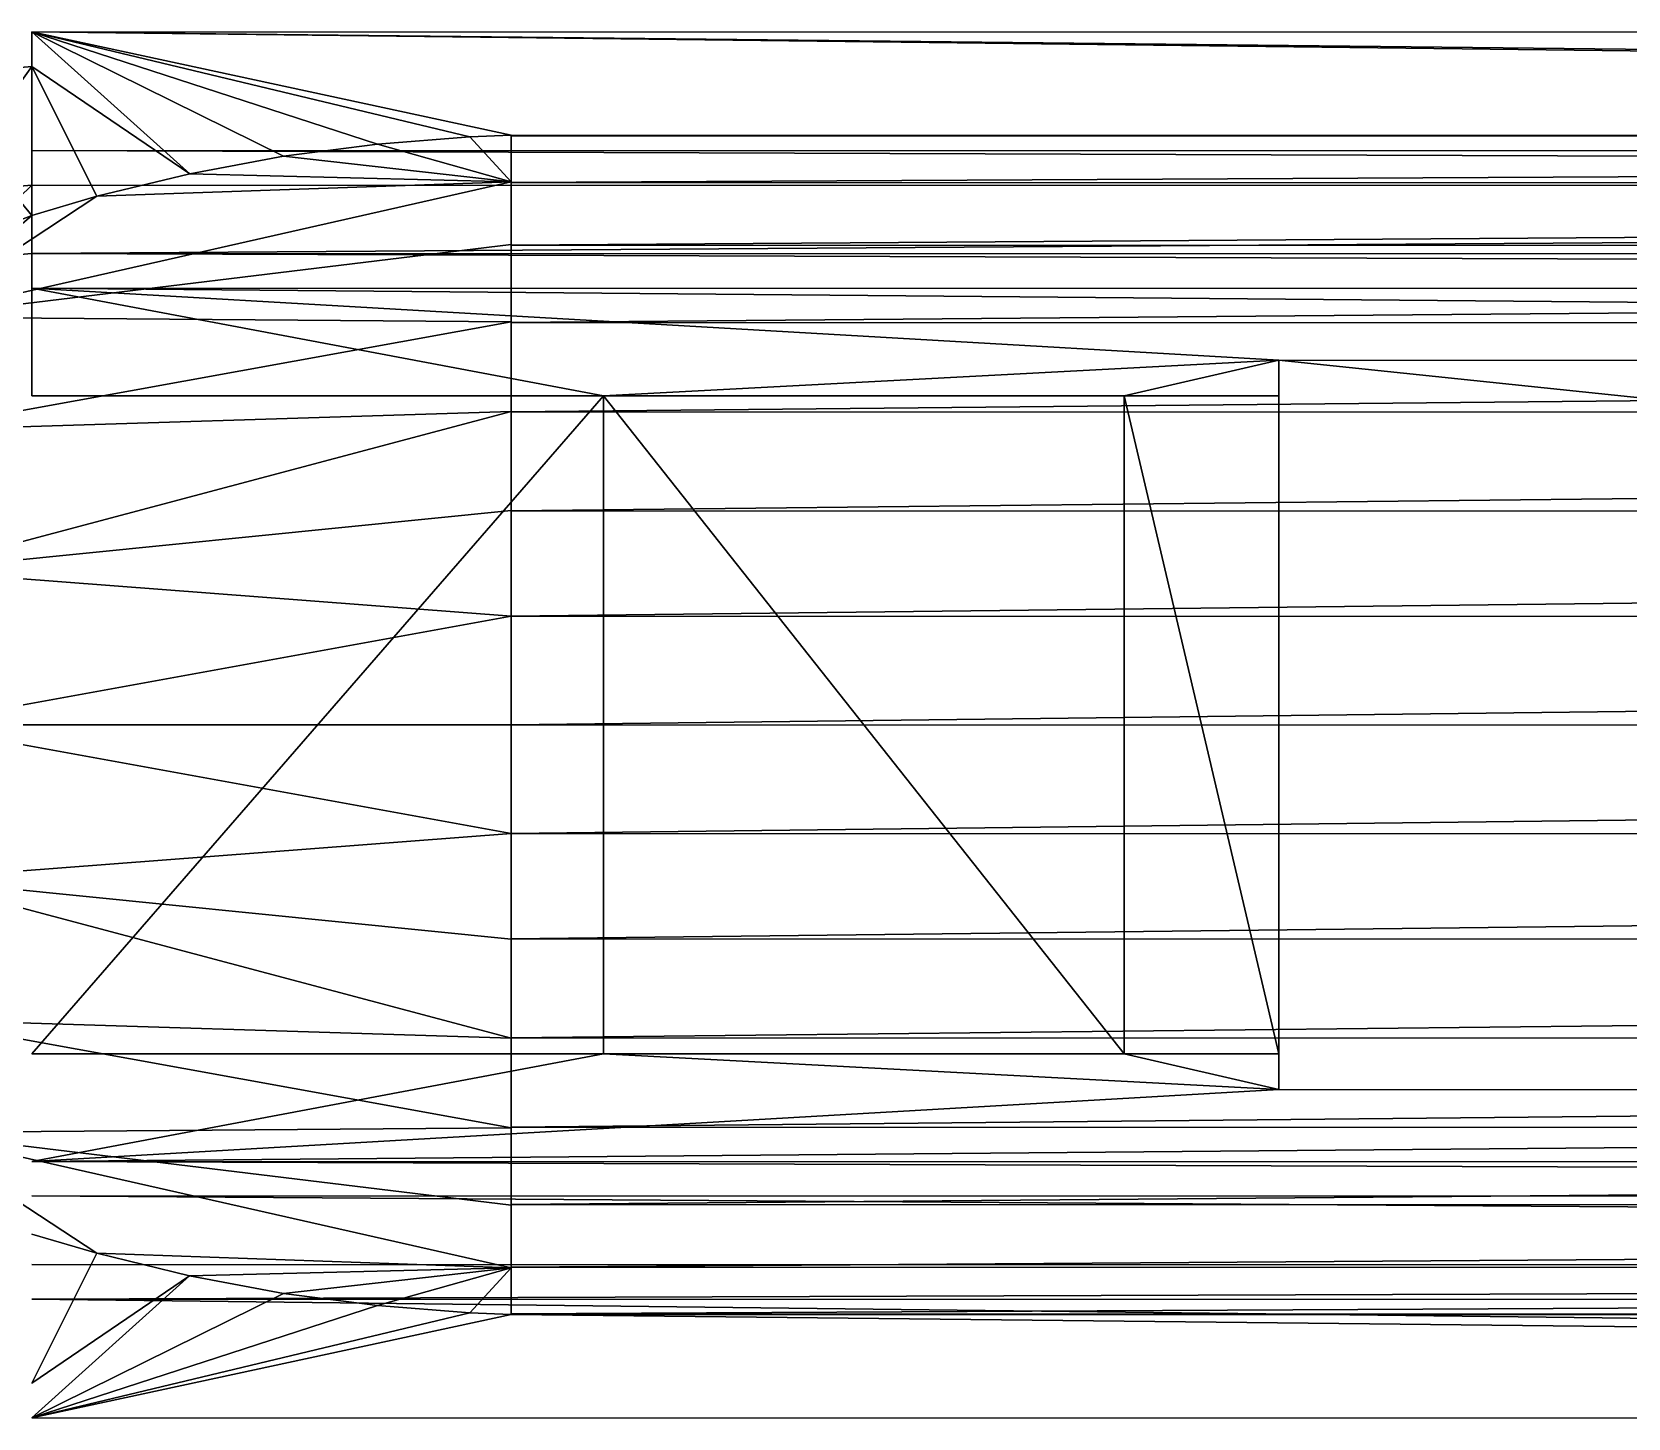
# Model space of a CAD drawing. Header units: inches. Extents: x 0 to 46333, y 12439 to 30520.
# Drawn here: x 12064 to 12156.4, y 16218.4 to 16298.6 of the extents above; entities that cross this region are included whole.
import ezdxf

# ---------------------------------------------------------------- set-up
doc = ezdxf.new("R2010")
doc.units = ezdxf.units.IN
doc.header["$MEASUREMENT"] = 0
doc.layers.add('DLX_FL1_LUM', color=7, linetype='Continuous', true_color=0xffd400)

msp = doc.modelspace()

# ---------------------------------------------------------------- linework, layer by layer
at = {"layer": 'DLX_FL1_LUM'}
for points in [[(12064.023, 16298.571, 0), (12643.37, 16291.693, 0)], [(12643.37, 16298.55, 0), (12064.023, 16298.571, 0)], [(12643.37, 16291.693, 0), (12064.023, 16298.571, 0)], [(12064.023, 16298.571, 0), (12064.023, 16291.715, 0)], [(12064.023, 16298.571, 0), (12064.023, 16296.566, 0)], [(12064.023, 16291.715, 0), (12064.023, 16298.571, 0)], [(12615.629, 16292.572, 0), (12064.023, 16298.571, 0)], [(12064.023, 16298.571, 0), (12643.37, 16298.55, 0)], [(12089.362, 16292.498, 0), (12064.023, 16298.571, 0)], [(12064.023, 16298.571, 0), (12091.763, 16292.591, 0)], [(12064.023, 16296.566, 0), (12064.023, 16298.571, 0)], [(12064.023, 16298.571, 0), (12073.154, 16290.367, 0)], [(12091.763, 16292.591, 0), (12064.023, 16298.571, 0)], [(12064.023, 16298.571, 0), (12615.629, 16292.572, 0)], [(12084.016, 16292.086, 0), (12064.023, 16298.571, 0)], [(12064.023, 16298.571, 0), (12089.362, 16292.498, 0)], [(12078.587, 16291.378, 0), (12064.023, 16298.571, 0)], [(12064.023, 16298.571, 0), (12084.016, 16292.086, 0)], [(12073.154, 16290.367, 0), (12064.023, 16298.571, 0)], [(12064.023, 16298.571, 0), (12078.587, 16291.378, 0)], [(12064.023, 16296.566, 0), (12057.409, 16295.988, 0)], [(12057.409, 16295.988, 0), (12064.023, 16296.566, 0)], [(12064.023, 16287.952, 0), (12057.409, 16295.988, 0)], [(12057.409, 16295.988, 0), (12064.023, 16287.952, 0)], [(12064.023, 16296.566, 0), (12058.765, 16289.264, 0)], [(12058.765, 16289.264, 0), (12064.023, 16296.566, 0)], [(12064.023, 16291.715, 0), (12064.023, 16296.566, 0)], [(12064.023, 16296.566, 0), (12064.023, 16289.71, 0)], [(12064.023, 16296.566, 0), (12064.023, 16291.715, 0)], [(12064.023, 16289.71, 0), (12064.023, 16296.566, 0)], [(12064.023, 16296.566, 0), (12064.023, 16287.952, 0)], [(12073.154, 16290.367, 0), (12064.023, 16296.566, 0)], [(12064.023, 16287.952, 0), (12064.023, 16296.566, 0)], [(12064.023, 16296.566, 0), (12067.785, 16289.059, 0)], [(12067.785, 16289.059, 0), (12064.023, 16296.566, 0)], [(12064.023, 16296.566, 0), (12073.154, 16290.367, 0)], [(12089.362, 16292.498, 0), (12084.016, 16292.086, 0)], [(12084.016, 16292.086, 0), (12089.362, 16292.498, 0)], [(12091.763, 16292.591, 0), (12089.362, 16292.498, 0)], [(12089.362, 16292.498, 0), (12091.763, 16292.591, 0)], [(12091.763, 16289.905, 0), (12089.362, 16292.498, 0)], [(12089.362, 16292.498, 0), (12091.763, 16289.905, 0)], [(12091.763, 16289.905, 0), (12091.763, 16292.591, 0)], [(12091.763, 16292.591, 0), (12091.763, 16292.557, 0)], [(12615.629, 16292.572, 0), (12091.763, 16292.591, 0)], [(12091.763, 16292.591, 0), (12615.629, 16292.572, 0)], [(12091.763, 16292.557, 0), (12091.763, 16292.591, 0)], [(12091.763, 16292.591, 0), (12091.763, 16289.905, 0)], [(12091.763, 16292.557, 0), (12615.629, 16292.572, 0)], [(12615.629, 16292.572, 0), (12091.763, 16292.557, 0)], [(12091.763, 16292.557, 0), (12091.763, 16289.905, 0)], [(12091.763, 16289.905, 0), (12091.763, 16292.557, 0)], [(12091.763, 16292.557, 0), (12091.763, 16289.867, 0)], [(12615.629, 16292.536, 0), (12091.763, 16292.557, 0)], [(12091.763, 16292.557, 0), (12615.629, 16292.536, 0)], [(12091.763, 16289.867, 0), (12091.763, 16292.557, 0)], [(12091.763, 16289.867, 0), (12615.629, 16292.536, 0)], [(12615.629, 16292.536, 0), (12091.763, 16289.867, 0)], [(12064.023, 16291.715, 0), (12643.37, 16291.693, 0)], [(12064.023, 16289.71, 0), (12064.023, 16291.715, 0)], [(12064.023, 16291.715, 0), (12643.37, 16289.689, 0)], [(12643.37, 16291.693, 0), (12064.023, 16291.715, 0)], [(12643.37, 16289.689, 0), (12064.023, 16291.715, 0)], [(12064.023, 16291.715, 0), (12064.023, 16289.71, 0)], [(12078.587, 16291.378, 0), (12073.154, 16290.367, 0)], [(12073.154, 16290.367, 0), (12078.587, 16291.378, 0)], [(12084.016, 16292.086, 0), (12078.587, 16291.378, 0)], [(12078.587, 16291.378, 0), (12084.016, 16292.086, 0)], [(12078.587, 16291.378, 0), (12091.763, 16289.905, 0)], [(12091.763, 16289.905, 0), (12078.587, 16291.378, 0)], [(12084.016, 16292.086, 0), (12091.763, 16289.905, 0)], [(12091.763, 16289.905, 0), (12084.016, 16292.086, 0)], [(12073.154, 16290.367, 0), (12067.785, 16289.059, 0)], [(12067.785, 16289.059, 0), (12073.154, 16290.367, 0)], [(12073.154, 16290.367, 0), (12091.763, 16289.905, 0)], [(12091.763, 16289.905, 0), (12073.154, 16290.367, 0)], [(12091.763, 16289.905, 0), (12057.142, 16282.061, 0)], [(12057.142, 16282.061, 0), (12091.763, 16289.905, 0)], [(12064.023, 16289.71, 0), (12058.765, 16289.264, 0)], [(12058.765, 16289.264, 0), (12064.023, 16289.71, 0)], [(12059.542, 16285.372, 0), (12064.023, 16289.71, 0)], [(12064.023, 16289.71, 0), (12059.542, 16285.372, 0)], [(12064.023, 16289.71, 0), (12643.37, 16289.689, 0)], [(12643.37, 16289.689, 0), (12064.023, 16289.71, 0)], [(12064.023, 16289.71, 0), (12064.023, 16285.743, 0)], [(12064.023, 16285.743, 0), (12064.023, 16289.71, 0)], [(12064.023, 16285.743, 0), (12643.37, 16289.689, 0)], [(12643.37, 16289.689, 0), (12064.023, 16285.743, 0)], [(12067.785, 16289.059, 0), (12091.763, 16289.905, 0)], [(12091.763, 16289.905, 0), (12067.785, 16289.059, 0)], [(12091.763, 16289.867, 0), (12091.763, 16289.905, 0)], [(12091.763, 16289.905, 0), (12091.763, 16289.867, 0)], [(12091.763, 16286.269, 0), (12091.763, 16289.905, 0)], [(12091.763, 16289.905, 0), (12091.763, 16286.269, 0)], [(12091.763, 16286.269, 0), (12091.763, 16289.867, 0)], [(12091.763, 16289.867, 0), (12091.763, 16286.23, 0)], [(12091.763, 16289.867, 0), (12091.763, 16286.269, 0)], [(12615.629, 16289.848, 0), (12091.763, 16289.867, 0)], [(12091.763, 16289.867, 0), (12615.629, 16289.848, 0)], [(12091.763, 16286.23, 0), (12091.763, 16289.867, 0)], [(12091.763, 16286.23, 0), (12615.629, 16289.848, 0)], [(12615.629, 16289.848, 0), (12091.763, 16286.23, 0)], [(12057.142, 16282.061, 0), (12067.785, 16289.059, 0)], [(12067.785, 16289.059, 0), (12057.142, 16282.061, 0)], [(12067.785, 16289.059, 0), (12064.023, 16287.952, 0)], [(12064.023, 16287.952, 0), (12067.785, 16289.059, 0)], [(12064.023, 16287.952, 0), (12052.746, 16283.591, 0)], [(12052.746, 16283.591, 0), (12064.023, 16287.952, 0)], [(12064.023, 16287.952, 0), (12057.142, 16282.061, 0)], [(12057.142, 16282.061, 0), (12064.023, 16287.952, 0)], [(12057.142, 16282.061, 0), (12091.763, 16286.269, 0)], [(12091.763, 16286.269, 0), (12057.142, 16282.061, 0)], [(12059.542, 16285.372, 0), (12064.023, 16285.743, 0)], [(12064.023, 16285.743, 0), (12059.542, 16285.372, 0)], [(12064.023, 16285.743, 0), (12064.022, 16277.522, 0)], [(12064.022, 16277.522, 0), (12064.023, 16285.743, 0)], [(12064.023, 16283.738, 0), (12064.023, 16285.743, 0)], [(12643.369, 16283.716, 0), (12064.023, 16285.743, 0)], [(12064.023, 16285.743, 0), (12064.023, 16283.738, 0)], [(12643.37, 16285.721, 0), (12064.023, 16285.743, 0)], [(12064.023, 16285.743, 0), (12643.369, 16283.716, 0)], [(12064.023, 16285.743, 0), (12643.37, 16285.721, 0)], [(12091.763, 16286.23, 0), (12091.763, 16286.269, 0)], [(12091.763, 16286.269, 0), (12091.763, 16286.23, 0)], [(12091.763, 16281.791, 0), (12091.763, 16286.269, 0)], [(12091.763, 16286.269, 0), (12091.763, 16281.791, 0)], [(12091.763, 16281.791, 0), (12091.763, 16286.23, 0)], [(12091.763, 16286.23, 0), (12091.763, 16281.757, 0)], [(12091.763, 16286.23, 0), (12091.763, 16281.791, 0)], [(12615.629, 16286.211, 0), (12091.763, 16286.23, 0)], [(12091.763, 16286.23, 0), (12615.629, 16286.211, 0)], [(12091.763, 16281.757, 0), (12091.763, 16286.23, 0)], [(12091.763, 16281.757, 0), (12615.629, 16286.211, 0)], [(12615.629, 16286.211, 0), (12091.763, 16281.757, 0)], [(12064.023, 16283.738, 0), (12064.022, 16277.522, 0)], [(12064.022, 16277.522, 0), (12064.023, 16283.738, 0)], [(12136.19, 16279.577, 0), (12064.023, 16283.738, 0)], [(12064.023, 16283.738, 0), (12097.099, 16277.521, 0)], [(12097.099, 16277.521, 0), (12064.023, 16283.738, 0)], [(12643.369, 16283.716, 0), (12064.023, 16283.738, 0)], [(12064.023, 16283.738, 0), (12541.132, 16279.562, 0)], [(12541.132, 16279.562, 0), (12064.023, 16283.738, 0)], [(12064.023, 16283.738, 0), (12136.19, 16279.577, 0)], [(12064.023, 16283.738, 0), (12643.369, 16283.716, 0)], [(12091.763, 16281.791, 0), (12057.142, 16282.061, 0)], [(12057.142, 16282.061, 0), (12091.763, 16281.791, 0)], [(12057.142, 16275.521, 0), (12091.763, 16281.791, 0)], [(12091.763, 16281.791, 0), (12057.142, 16275.521, 0)], [(12091.763, 16281.757, 0), (12091.763, 16281.791, 0)], [(12091.763, 16281.791, 0), (12091.763, 16281.757, 0)], [(12091.763, 16276.609, 0), (12091.763, 16281.791, 0)], [(12091.763, 16281.791, 0), (12091.763, 16276.609, 0)], [(12091.763, 16276.609, 0), (12091.763, 16281.757, 0)], [(12091.763, 16281.757, 0), (12091.763, 16276.581, 0)], [(12091.763, 16281.757, 0), (12091.763, 16276.609, 0)], [(12615.629, 16281.738, 0), (12091.763, 16281.757, 0)], [(12091.763, 16281.757, 0), (12615.629, 16281.738, 0)], [(12091.763, 16276.581, 0), (12091.763, 16281.757, 0)], [(12091.763, 16276.581, 0), (12615.629, 16281.738, 0)], [(12615.629, 16281.738, 0), (12091.763, 16276.581, 0)], [(12097.099, 16277.521, 0), (12136.19, 16279.577, 0)], [(12136.19, 16279.577, 0), (12097.099, 16277.521, 0)], [(12127.237, 16277.52, 0), (12136.19, 16279.577, 0)], [(12136.19, 16279.577, 0), (12127.237, 16277.52, 0)], [(12136.188, 16237.374, 0), (12136.19, 16279.577, 0)], [(12136.19, 16279.577, 0), (12136.188, 16237.374, 0)], [(12136.19, 16279.577, 0), (12136.19, 16277.519, 0)], [(12541.13, 16237.358, 0), (12136.19, 16279.577, 0)], [(12541.132, 16279.562, 0), (12136.19, 16279.577, 0)], [(12136.19, 16279.577, 0), (12541.13, 16237.358, 0)], [(12136.19, 16277.519, 0), (12136.19, 16279.577, 0)], [(12136.19, 16279.577, 0), (12541.132, 16279.562, 0)], [(12097.099, 16277.521, 0), (12064.021, 16239.434, 0)], [(12064.021, 16239.434, 0), (12097.099, 16277.521, 0)], [(12064.022, 16277.522, 0), (12097.099, 16277.521, 0)], [(12097.099, 16277.521, 0), (12064.022, 16277.522, 0)], [(12097.098, 16239.433, 0), (12097.099, 16277.521, 0)], [(12097.098, 16239.433, 0), (12097.099, 16277.521, 0)], [(12097.099, 16277.521, 0), (12097.098, 16239.433, 0)], [(12097.098, 16239.433, 0), (12097.099, 16277.521, 0)], [(12097.099, 16277.521, 0), (12097.098, 16239.433, 0)], [(12097.099, 16277.521, 0), (12097.098, 16239.433, 0)], [(12097.099, 16277.521, 0), (12127.237, 16277.52, 0)], [(12097.099, 16277.521, 0), (12127.237, 16277.52, 0)], [(12127.237, 16277.52, 0), (12097.099, 16277.521, 0)], [(12097.099, 16277.521, 0), (12127.237, 16277.52, 0)], [(12127.237, 16277.52, 0), (12097.099, 16277.521, 0)], [(12097.099, 16277.521, 0), (12097.099, 16277.521, 0)], [(12097.099, 16277.521, 0), (12097.099, 16277.521, 0)], [(12097.099, 16277.521, 0), (12127.236, 16239.432, 0)], [(12127.237, 16277.52, 0), (12097.099, 16277.521, 0)], [(12127.236, 16239.432, 0), (12097.099, 16277.521, 0)], [(12127.237, 16277.52, 0), (12127.236, 16239.432, 0)], [(12127.237, 16277.52, 0), (12127.236, 16239.432, 0)], [(12127.236, 16239.432, 0), (12127.237, 16277.52, 0)], [(12127.237, 16277.52, 0), (12127.236, 16239.432, 0)], [(12127.236, 16239.432, 0), (12127.237, 16277.52, 0)], [(12127.236, 16239.432, 0), (12127.237, 16277.52, 0)], [(12136.188, 16239.432, 0), (12127.237, 16277.52, 0)], [(12136.19, 16277.519, 0), (12127.237, 16277.52, 0)], [(12127.237, 16277.52, 0), (12136.188, 16239.432, 0)], [(12127.237, 16277.52, 0), (12136.19, 16277.519, 0)], [(12127.237, 16277.52, 0), (12127.237, 16277.52, 0)], [(12127.237, 16277.52, 0), (12127.237, 16277.52, 0)], [(12136.188, 16239.432, 0), (12136.19, 16277.519, 0)], [(12136.19, 16277.519, 0), (12136.188, 16239.432, 0)], [(12136.188, 16237.374, 0), (12136.19, 16277.519, 0)], [(12136.19, 16277.519, 0), (12136.188, 16237.374, 0)], [(12091.763, 16276.609, 0), (12057.142, 16275.521, 0)], [(12057.142, 16267.411, 0), (12091.763, 16276.609, 0)], [(12057.142, 16275.521, 0), (12091.763, 16276.609, 0)], [(12091.763, 16276.609, 0), (12057.142, 16267.411, 0)], [(12091.762, 16270.879, 0), (12091.763, 16276.609, 0)], [(12091.763, 16276.609, 0), (12091.762, 16270.879, 0)], [(12091.762, 16270.879, 0), (12091.763, 16276.581, 0)], [(12091.763, 16276.581, 0), (12091.762, 16270.859, 0)], [(12091.763, 16276.581, 0), (12091.762, 16270.879, 0)], [(12091.762, 16270.859, 0), (12091.763, 16276.581, 0)], [(12091.762, 16270.859, 0), (12615.629, 16276.562, 0)], [(12615.629, 16276.562, 0), (12091.762, 16270.859, 0)], [(12091.763, 16276.581, 0), (12091.763, 16276.609, 0)], [(12091.763, 16276.609, 0), (12091.763, 16276.581, 0)], [(12615.629, 16276.562, 0), (12091.763, 16276.581, 0)], [(12091.763, 16276.581, 0), (12615.629, 16276.562, 0)], [(12057.142, 16267.411, 0), (12091.762, 16270.879, 0)], [(12091.762, 16270.879, 0), (12057.142, 16267.411, 0)], [(12091.762, 16270.859, 0), (12091.762, 16270.879, 0)], [(12091.762, 16270.879, 0), (12091.762, 16270.859, 0)], [(12091.762, 16264.773, 0), (12091.762, 16270.879, 0)], [(12091.762, 16270.879, 0), (12091.762, 16264.773, 0)], [(12091.762, 16264.773, 0), (12091.762, 16270.859, 0)], [(12091.762, 16270.859, 0), (12091.762, 16264.763, 0)], [(12091.762, 16270.859, 0), (12091.762, 16264.773, 0)], [(12615.629, 16270.839, 0), (12091.762, 16270.859, 0)], [(12091.762, 16270.859, 0), (12615.629, 16270.839, 0)], [(12091.762, 16264.763, 0), (12091.762, 16270.859, 0)], [(12091.762, 16264.763, 0), (12615.629, 16270.839, 0)], [(12615.629, 16270.839, 0), (12091.762, 16264.763, 0)], [(12091.762, 16264.773, 0), (12057.142, 16267.411, 0)], [(12057.142, 16267.411, 0), (12091.762, 16264.773, 0)], [(12057.141, 16258.479, 0), (12091.762, 16264.773, 0)], [(12091.762, 16264.773, 0), (12057.141, 16258.479, 0)], [(12091.762, 16258.477, 0), (12091.762, 16264.773, 0)], [(12091.762, 16264.773, 0), (12091.762, 16264.763, 0)], [(12091.762, 16264.763, 0), (12091.762, 16264.773, 0)], [(12091.762, 16264.773, 0), (12091.762, 16258.477, 0)], [(12091.762, 16264.763, 0), (12091.762, 16258.477, 0)], [(12091.762, 16258.477, 0), (12091.762, 16264.763, 0)], [(12091.762, 16264.763, 0), (12091.762, 16258.477, 0)], [(12615.628, 16264.743, 0), (12091.762, 16264.763, 0)], [(12091.762, 16264.763, 0), (12615.628, 16264.743, 0)], [(12091.762, 16258.477, 0), (12091.762, 16264.763, 0)], [(12091.762, 16258.477, 0), (12615.628, 16264.743, 0)], [(12615.628, 16264.743, 0), (12091.762, 16258.477, 0)], [(12057.141, 16258.479, 0), (12091.762, 16252.181, 0)], [(12091.762, 16252.181, 0), (12057.141, 16258.479, 0)], [(12057.141, 16258.479, 0), (12091.762, 16258.477, 0)], [(12091.762, 16258.477, 0), (12057.141, 16258.479, 0)], [(12091.762, 16252.181, 0), (12091.762, 16258.477, 0)], [(12091.762, 16258.477, 0), (12091.762, 16252.192, 0)], [(12091.762, 16258.477, 0), (12091.762, 16258.477, 0)], [(12091.762, 16258.477, 0), (12091.762, 16252.192, 0)], [(12091.762, 16252.192, 0), (12091.762, 16258.477, 0)], [(12091.762, 16258.477, 0), (12091.762, 16258.477, 0)], [(12091.762, 16258.477, 0), (12091.762, 16252.181, 0)], [(12615.628, 16258.458, 0), (12091.762, 16258.477, 0)], [(12091.762, 16258.477, 0), (12615.628, 16258.458, 0)], [(12091.762, 16252.192, 0), (12091.762, 16258.477, 0)], [(12091.762, 16252.192, 0), (12615.628, 16258.458, 0)], [(12615.628, 16258.458, 0), (12091.762, 16252.192, 0)], [(12091.762, 16252.181, 0), (12057.141, 16249.546, 0)], [(12057.141, 16249.546, 0), (12091.762, 16252.181, 0)], [(12091.762, 16252.192, 0), (12091.761, 16246.096, 0)], [(12091.761, 16246.096, 0), (12091.762, 16252.192, 0)], [(12091.761, 16246.076, 0), (12091.762, 16252.181, 0)], [(12091.762, 16252.181, 0), (12091.761, 16246.096, 0)], [(12091.761, 16246.096, 0), (12091.762, 16252.181, 0)], [(12091.762, 16252.181, 0), (12091.761, 16246.076, 0)], [(12091.761, 16246.096, 0), (12615.628, 16252.172, 0)], [(12615.628, 16252.172, 0), (12091.761, 16246.096, 0)], [(12091.762, 16252.181, 0), (12091.762, 16252.192, 0)], [(12091.762, 16252.192, 0), (12091.762, 16252.181, 0)], [(12615.628, 16252.172, 0), (12091.762, 16252.192, 0)], [(12091.762, 16252.192, 0), (12615.628, 16252.172, 0)], [(12057.141, 16249.546, 0), (12091.761, 16240.345, 0)], [(12057.141, 16249.546, 0), (12091.761, 16246.076, 0)], [(12091.761, 16240.345, 0), (12057.141, 16249.546, 0)], [(12091.761, 16246.076, 0), (12057.141, 16249.546, 0)], [(12091.761, 16246.076, 0), (12091.761, 16246.096, 0)], [(12091.761, 16246.096, 0), (12091.761, 16240.373, 0)], [(12091.761, 16246.096, 0), (12091.761, 16246.076, 0)], [(12615.628, 16246.076, 0), (12091.761, 16246.096, 0)], [(12091.761, 16246.096, 0), (12615.628, 16246.076, 0)], [(12091.761, 16240.373, 0), (12091.761, 16246.096, 0)], [(12091.761, 16240.345, 0), (12091.761, 16246.076, 0)], [(12091.761, 16246.076, 0), (12091.761, 16240.373, 0)], [(12091.761, 16240.373, 0), (12091.761, 16246.076, 0)], [(12091.761, 16246.076, 0), (12091.761, 16240.345, 0)], [(12091.761, 16240.373, 0), (12615.628, 16246.076, 0)], [(12615.628, 16246.076, 0), (12091.761, 16240.373, 0)], [(12091.761, 16240.345, 0), (12057.141, 16241.436, 0)], [(12091.761, 16235.163, 0), (12057.141, 16241.436, 0)], [(12057.141, 16241.436, 0), (12091.761, 16240.345, 0)], [(12057.141, 16241.436, 0), (12091.761, 16235.163, 0)], [(12091.761, 16240.345, 0), (12091.761, 16240.373, 0)], [(12091.761, 16240.373, 0), (12091.761, 16235.197, 0)], [(12091.761, 16240.373, 0), (12091.761, 16240.345, 0)], [(12615.627, 16240.354, 0), (12091.761, 16240.373, 0)], [(12091.761, 16240.373, 0), (12615.627, 16240.354, 0)], [(12091.761, 16235.197, 0), (12091.761, 16240.373, 0)], [(12091.761, 16235.197, 0), (12615.627, 16240.354, 0)], [(12615.627, 16240.354, 0), (12091.761, 16235.197, 0)], [(12091.761, 16235.163, 0), (12091.761, 16240.345, 0)], [(12091.761, 16240.345, 0), (12091.761, 16235.197, 0)], [(12091.761, 16235.197, 0), (12091.761, 16240.345, 0)], [(12091.761, 16240.345, 0), (12091.761, 16235.163, 0)], [(12097.098, 16239.433, 0), (12064.021, 16239.434, 0)], [(12064.021, 16239.434, 0), (12097.098, 16239.433, 0)], [(12097.098, 16239.433, 0), (12064.021, 16233.218, 0)], [(12064.021, 16233.218, 0), (12097.098, 16239.433, 0)], [(12097.098, 16239.433, 0), (12136.188, 16237.374, 0)], [(12127.236, 16239.432, 0), (12097.098, 16239.433, 0)], [(12136.188, 16237.374, 0), (12097.098, 16239.433, 0)], [(12097.098, 16239.433, 0), (12097.098, 16239.433, 0)], [(12127.236, 16239.432, 0), (12097.098, 16239.433, 0)], [(12097.098, 16239.433, 0), (12097.098, 16239.433, 0)], [(12097.098, 16239.433, 0), (12127.236, 16239.432, 0)], [(12127.236, 16239.432, 0), (12097.098, 16239.433, 0)], [(12097.098, 16239.433, 0), (12127.236, 16239.432, 0)], [(12097.098, 16239.433, 0), (12127.236, 16239.432, 0)], [(12127.236, 16239.432, 0), (12136.188, 16239.432, 0)], [(12127.236, 16239.432, 0), (12136.188, 16237.374, 0)], [(12136.188, 16239.432, 0), (12127.236, 16239.432, 0)], [(12136.188, 16237.374, 0), (12127.236, 16239.432, 0)], [(12127.236, 16239.432, 0), (12127.236, 16239.432, 0)], [(12127.236, 16239.432, 0), (12127.236, 16239.432, 0)], [(12136.188, 16239.432, 0), (12136.188, 16237.374, 0)], [(12136.188, 16237.374, 0), (12136.188, 16239.432, 0)], [(12064.021, 16233.218, 0), (12136.188, 16237.374, 0)], [(12136.188, 16237.374, 0), (12064.021, 16233.218, 0)], [(12064.021, 16233.218, 0), (12541.13, 16237.358, 0)], [(12541.13, 16237.358, 0), (12064.021, 16233.218, 0)], [(12136.188, 16237.374, 0), (12541.13, 16237.358, 0)], [(12541.13, 16237.358, 0), (12136.188, 16237.374, 0)], [(12057.14, 16234.897, 0), (12091.761, 16235.163, 0)], [(12091.761, 16235.163, 0), (12057.14, 16234.897, 0)], [(12091.761, 16235.163, 0), (12091.761, 16235.197, 0)], [(12091.761, 16235.197, 0), (12091.761, 16230.723, 0)], [(12091.761, 16235.197, 0), (12091.761, 16235.163, 0)], [(12615.627, 16235.178, 0), (12091.761, 16235.197, 0)], [(12091.761, 16235.197, 0), (12615.627, 16235.178, 0)], [(12091.761, 16230.723, 0), (12091.761, 16235.197, 0)], [(12091.761, 16230.723, 0), (12615.627, 16235.178, 0)], [(12615.627, 16235.178, 0), (12091.761, 16230.723, 0)], [(12091.761, 16230.686, 0), (12091.761, 16235.163, 0)], [(12091.761, 16235.163, 0), (12091.761, 16230.723, 0)], [(12091.761, 16230.723, 0), (12091.761, 16235.163, 0)], [(12091.761, 16235.163, 0), (12091.761, 16230.686, 0)], [(12057.14, 16234.897, 0), (12091.761, 16230.686, 0)], [(12091.761, 16227.049, 0), (12057.14, 16234.897, 0)], [(12057.14, 16234.897, 0), (12091.761, 16227.049, 0)], [(12067.782, 16227.897, 0), (12057.14, 16234.897, 0)], [(12057.14, 16234.897, 0), (12067.782, 16227.897, 0)], [(12091.761, 16230.686, 0), (12057.14, 16234.897, 0)], [(12064.021, 16233.218, 0), (12643.367, 16233.196, 0)], [(12643.367, 16233.196, 0), (12064.021, 16233.218, 0)], [(12064.021, 16233.218, 0), (12643.367, 16231.192, 0)], [(12643.367, 16231.192, 0), (12064.021, 16233.218, 0)], [(12643.367, 16231.192, 0), (12064.02, 16231.214, 0)], [(12064.02, 16231.214, 0), (12643.367, 16227.225, 0)], [(12064.02, 16231.214, 0), (12643.367, 16231.192, 0)], [(12643.367, 16227.225, 0), (12064.02, 16231.214, 0)], [(12091.761, 16230.723, 0), (12091.761, 16230.686, 0)], [(12091.761, 16230.686, 0), (12091.761, 16230.723, 0)], [(12091.761, 16230.723, 0), (12091.761, 16227.087, 0)], [(12615.627, 16230.704, 0), (12091.761, 16230.723, 0)], [(12091.761, 16230.723, 0), (12615.627, 16230.704, 0)], [(12091.761, 16227.087, 0), (12091.761, 16230.723, 0)], [(12091.761, 16227.087, 0), (12615.627, 16230.704, 0)], [(12615.627, 16230.704, 0), (12091.761, 16227.087, 0)], [(12091.761, 16227.087, 0), (12091.761, 16230.686, 0)], [(12091.761, 16230.686, 0), (12091.761, 16227.087, 0)], [(12091.761, 16227.049, 0), (12091.761, 16230.686, 0)], [(12091.761, 16230.686, 0), (12091.761, 16227.049, 0)], [(12064.02, 16229.005, 0), (12067.782, 16227.897, 0)], [(12067.782, 16227.897, 0), (12064.02, 16229.005, 0)], [(12067.782, 16227.897, 0), (12064.02, 16220.389, 0)], [(12064.02, 16220.389, 0), (12067.782, 16227.897, 0)], [(12067.782, 16227.897, 0), (12073.151, 16226.589, 0)], [(12067.782, 16227.897, 0), (12091.761, 16227.049, 0)], [(12073.151, 16226.589, 0), (12067.782, 16227.897, 0)], [(12091.761, 16227.049, 0), (12067.782, 16227.897, 0)], [(12064.02, 16227.246, 0), (12643.367, 16227.225, 0)], [(12643.367, 16227.225, 0), (12064.02, 16227.246, 0)], [(12064.02, 16225.241, 0), (12643.367, 16227.225, 0)], [(12643.367, 16227.225, 0), (12064.02, 16225.241, 0)], [(12073.151, 16226.589, 0), (12091.761, 16227.049, 0)], [(12091.761, 16227.049, 0), (12073.151, 16226.589, 0)], [(12078.585, 16225.577, 0), (12091.761, 16227.049, 0)], [(12091.761, 16227.049, 0), (12078.585, 16225.577, 0)], [(12084.013, 16224.869, 0), (12091.761, 16227.049, 0)], [(12091.761, 16227.049, 0), (12084.013, 16224.869, 0)], [(12089.36, 16224.457, 0), (12091.761, 16227.049, 0)], [(12091.761, 16227.049, 0), (12089.36, 16224.457, 0)], [(12091.761, 16227.049, 0), (12091.761, 16227.087, 0)], [(12091.761, 16227.087, 0), (12091.761, 16224.398, 0)], [(12091.761, 16227.087, 0), (12091.761, 16227.049, 0)], [(12615.627, 16227.068, 0), (12091.761, 16227.087, 0)], [(12091.761, 16227.087, 0), (12615.627, 16227.068, 0)], [(12091.761, 16224.398, 0), (12091.761, 16227.087, 0)], [(12091.761, 16224.398, 0), (12615.627, 16227.068, 0)], [(12615.627, 16227.068, 0), (12091.761, 16224.398, 0)], [(12091.761, 16224.398, 0), (12091.761, 16227.049, 0)], [(12091.761, 16227.049, 0), (12091.761, 16224.398, 0)], [(12091.761, 16224.363, 0), (12091.761, 16227.049, 0)], [(12091.761, 16227.049, 0), (12091.761, 16224.363, 0)], [(12073.151, 16226.589, 0), (12064.02, 16218.385, 0)], [(12064.02, 16220.389, 0), (12073.151, 16226.589, 0)], [(12073.151, 16226.589, 0), (12064.02, 16220.389, 0)], [(12064.02, 16218.385, 0), (12073.151, 16226.589, 0)], [(12073.151, 16226.589, 0), (12078.585, 16225.577, 0)], [(12078.585, 16225.577, 0), (12073.151, 16226.589, 0)], [(12078.585, 16225.577, 0), (12064.02, 16218.385, 0)], [(12064.02, 16218.385, 0), (12078.585, 16225.577, 0)], [(12064.02, 16225.241, 0), (12643.367, 16218.364, 0)], [(12643.367, 16225.219, 0), (12064.02, 16225.241, 0)], [(12643.367, 16218.364, 0), (12064.02, 16225.241, 0)], [(12064.02, 16225.241, 0), (12643.367, 16225.219, 0)], [(12084.013, 16224.869, 0), (12064.02, 16218.385, 0)], [(12064.02, 16218.385, 0), (12084.013, 16224.869, 0)], [(12078.585, 16225.577, 0), (12084.013, 16224.869, 0)], [(12084.013, 16224.869, 0), (12078.585, 16225.577, 0)], [(12084.013, 16224.869, 0), (12089.36, 16224.457, 0)], [(12089.36, 16224.457, 0), (12084.013, 16224.869, 0)], [(12089.36, 16224.457, 0), (12064.02, 16218.385, 0)], [(12064.02, 16218.385, 0), (12089.36, 16224.457, 0)], [(12064.02, 16218.385, 0), (12091.761, 16224.363, 0)], [(12091.761, 16224.363, 0), (12064.02, 16218.385, 0)], [(12089.36, 16224.457, 0), (12091.761, 16224.363, 0)], [(12091.761, 16224.363, 0), (12089.36, 16224.457, 0)], [(12091.761, 16224.398, 0), (12091.761, 16224.363, 0)], [(12091.761, 16224.363, 0), (12091.761, 16224.398, 0)], [(12091.761, 16224.398, 0), (12615.627, 16224.378, 0)], [(12615.627, 16224.378, 0), (12091.761, 16224.398, 0)], [(12615.627, 16224.378, 0), (12091.761, 16224.363, 0)], [(12091.761, 16224.363, 0), (12615.627, 16224.378, 0)], [(12091.761, 16224.363, 0), (12643.367, 16218.364, 0)], [(12643.367, 16218.364, 0), (12091.761, 16224.363, 0)], [(12091.761, 16224.363, 0), (12615.627, 16224.344, 0)], [(12615.627, 16224.344, 0), (12091.761, 16224.363, 0)], [(12064.02, 16218.385, 0), (12643.367, 16218.364, 0)], [(12643.367, 16218.364, 0), (12064.02, 16218.385, 0)]]:
    msp.add_polyline3d(points, dxfattribs=at)

doc.saveas('drawing.dxf')
